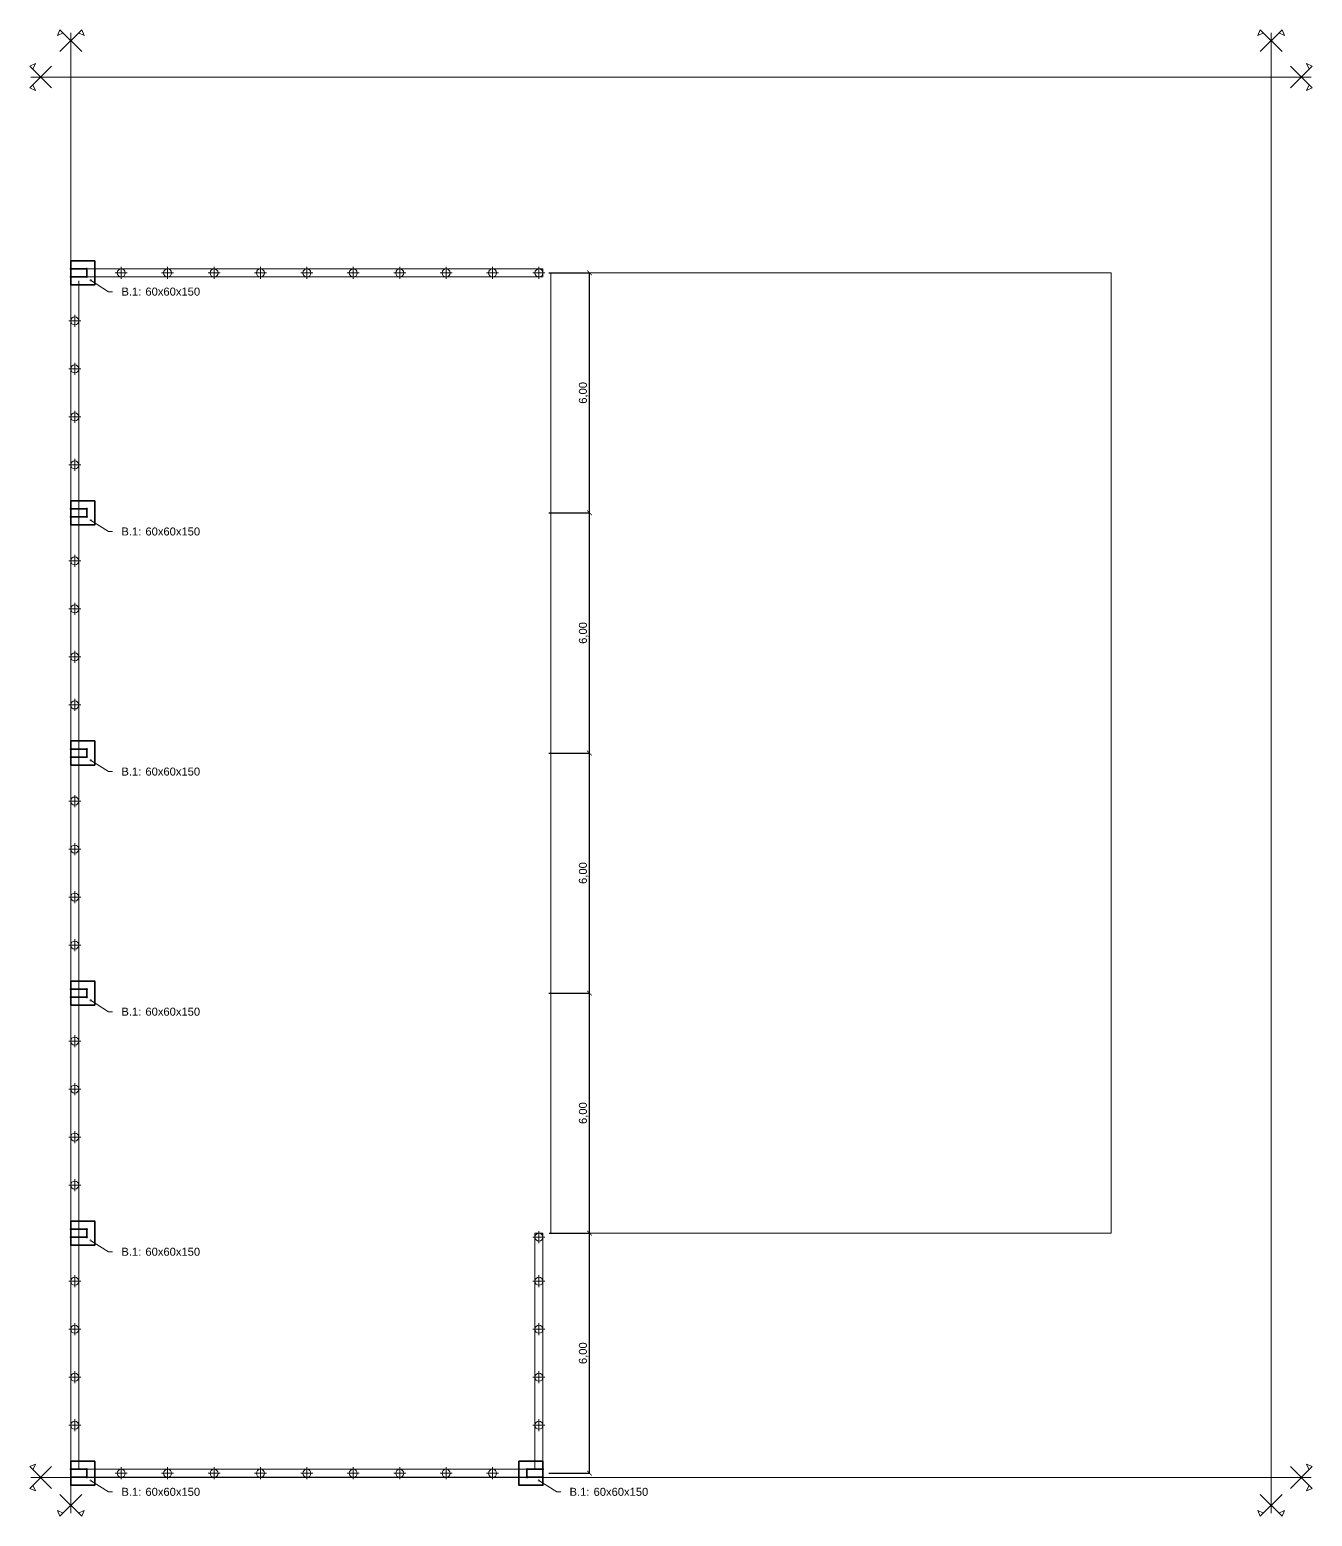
# Model space of a CAD drawing. Header units: millimetres. Extents: x 11 to 1331, y -149 to 22.
# Drawn here: x 664.34 to 696.39, y -58 to -20.85 of the extents above; entities that cross this region are included whole.
import ezdxf
from ezdxf import colors
from ezdxf.entities.mleader import LeaderData, LeaderLine
from ezdxf.math import Vec2, Vec3

# ---------------------------------------------------------------- set-up
doc = ezdxf.new("R2010")
doc.units = ezdxf.units.MM
doc.header["$LTSCALE"] = 0.1
doc.header["$MEASUREMENT"] = 0
doc.header["$PDMODE"] = 3
doc.header["$PDSIZE"] = 0.1
doc.layers.get('DEFPOINTS').update_dxf_attribs({"color": 1})
for name, color, linetype, lineweight in [('00_EST_Columna', 3, 'Continuous', 35), ('00_EST_Cotas', 6, 'Continuous', 9), ('00_EST_Ejes', 1, 'Continuous', 9), ('00_EST_FUNDACION', 2, 'Continuous', 35), ('00_EST_MAMPOSTERIA', 7, 'Continuous', 20), ('00_EST_PILOTINES', 2, 'Continuous', 20), ('00_EST_TEXTO', 6, 'Continuous', 9)]:
    doc.layers.add(name, color=color, linetype=linetype, lineweight=lineweight)
doc.layers.add('00_EST_EXISTENTE', color=8, linetype='Continuous', lineweight=20, transparency=0.5)
doc.styles.add('Arial20', font='arial.ttf', dxfattribs={"height": 0.2})
doc.dimstyles.new('Cota 1-100-Andres', dxfattribs={"dimtxt": 0.2, "dimasz": 0.12, "dimexe": 0.012, "dimexo": 0.15, "dimgap": 0.025, "dimtad": 1, "dimzin": 0, "dimtxsty": 'Arial20', "dimblk1": 'ARCHTICK', "dimblk2": 'ARCHTICK', "dimsah": 1, "dimcen": 0.09, "dimclrd": 256, "dimclre": 256, "dimclrt": 256, "dimazin": 0, "dimtfac": 1, "dimtofl": 0, "dimtmove": 0, "dimatfit": 3, "dimldrblk": 'ARCHTICK', "dimfxl": 1, "dimtolj": 1, "dimtzin": 0, "dimarcsym": 0})

# ---------------------------------------------------------------- blocks, each defined once
blk = doc.blocks.new('_ARCHTICK')
at = {"color": 0, "linetype": 'ByBlock', "const_width": 0.15}
blk.add_lwpolyline([(-0.5, -0.5), (0.5, 0.5)], dxfattribs=at)
blk = doc.blocks.new('*D138')
at = {"layer": '00_EST_Cotas', "lineweight": -2, "transparency": 16777216}
for p, q in [((677.319, -50.924), (678.337, -50.924)), ((678.325, -56.924), (678.325, -50.924)), ((677.313, -56.924), (678.337, -56.924))]:
    blk.add_line(p, q, dxfattribs=at)
at = {"layer": 'DEFPOINTS', "color": 0, "transparency": 16777216}
for p in [(677.169, -50.924), (678.325, -50.924), (677.163, -56.924)]:
    blk.add_point(p, dxfattribs=at)
at = {"layer": '00_EST_Cotas', "lineweight": -2, "transparency": 16777216, "xscale": 0.12, "yscale": 0.12, "zscale": 0.12}
for p, rotation in [((678.325, -50.924), 90), ((678.325, -56.924), 270)]:
    blk.add_blockref('_ARCHTICK', p, dxfattribs=dict(at, rotation=rotation))
at = {"layer": '00_EST_Cotas', "transparency": 16777216, "insert": (678.18, -53.924), "char_height": 0.2, "attachment_point": 5, "rotation": 90, "style": 'Arial20'}
blk.add_mtext('\\A1;6,00', dxfattribs=at)
blk = doc.blocks.new('*D139')
at = {"layer": '00_EST_Cotas', "lineweight": -2, "transparency": 16777216}
for p, q in [((677.313, -44.924), (678.337, -44.924)), ((678.325, -50.924), (678.325, -44.924)), ((677.319, -50.924), (678.337, -50.924))]:
    blk.add_line(p, q, dxfattribs=at)
at = {"layer": 'DEFPOINTS', "color": 0, "transparency": 16777216}
for p in [(677.163, -44.924), (678.325, -44.924), (677.169, -50.924)]:
    blk.add_point(p, dxfattribs=at)
at = {"layer": '00_EST_Cotas', "lineweight": -2, "transparency": 16777216, "xscale": 0.12, "yscale": 0.12, "zscale": 0.12}
for p, rotation in [((678.325, -44.924), 90), ((678.325, -50.924), 270)]:
    blk.add_blockref('_ARCHTICK', p, dxfattribs=dict(at, rotation=rotation))
at = {"layer": '00_EST_Cotas', "transparency": 16777216, "insert": (678.18, -47.924), "char_height": 0.2, "attachment_point": 5, "rotation": 90, "style": 'Arial20'}
blk.add_mtext('\\A1;6,00', dxfattribs=at)
blk = doc.blocks.new('*D140')
at = {"layer": '00_EST_Cotas', "lineweight": -2, "transparency": 16777216}
for p, q in [((677.313, -38.924), (678.337, -38.924)), ((678.325, -44.924), (678.325, -38.924)), ((677.313, -44.924), (678.337, -44.924))]:
    blk.add_line(p, q, dxfattribs=at)
at = {"layer": 'DEFPOINTS', "color": 0, "transparency": 16777216}
for p in [(677.163, -38.924), (678.325, -38.924), (677.163, -44.924)]:
    blk.add_point(p, dxfattribs=at)
at = {"layer": '00_EST_Cotas', "lineweight": -2, "transparency": 16777216, "xscale": 0.12, "yscale": 0.12, "zscale": 0.12}
for p, rotation in [((678.325, -38.924), 90), ((678.325, -44.924), 270)]:
    blk.add_blockref('_ARCHTICK', p, dxfattribs=dict(at, rotation=rotation))
at = {"layer": '00_EST_Cotas', "transparency": 16777216, "insert": (678.18, -41.924), "char_height": 0.2, "attachment_point": 5, "rotation": 90, "style": 'Arial20'}
blk.add_mtext('\\A1;6,00', dxfattribs=at)
blk = doc.blocks.new('*D141')
at = {"layer": '00_EST_Cotas', "lineweight": -2, "transparency": 16777216}
for p, q in [((677.313, -32.924), (678.337, -32.924)), ((678.325, -38.924), (678.325, -32.924)), ((677.313, -38.924), (678.337, -38.924))]:
    blk.add_line(p, q, dxfattribs=at)
at = {"layer": 'DEFPOINTS', "color": 0, "transparency": 16777216}
for p in [(677.163, -32.924), (678.325, -32.924), (677.163, -38.924)]:
    blk.add_point(p, dxfattribs=at)
at = {"layer": '00_EST_Cotas', "lineweight": -2, "transparency": 16777216, "xscale": 0.12, "yscale": 0.12, "zscale": 0.12}
for p, rotation in [((678.325, -32.924), 90), ((678.325, -38.924), 270)]:
    blk.add_blockref('_ARCHTICK', p, dxfattribs=dict(at, rotation=rotation))
at = {"layer": '00_EST_Cotas', "transparency": 16777216, "insert": (678.18, -35.924), "char_height": 0.2, "attachment_point": 5, "rotation": 90, "style": 'Arial20'}
blk.add_mtext('\\A1;6,00', dxfattribs=at)
blk = doc.blocks.new('*D142')
at = {"layer": '00_EST_Cotas', "lineweight": -2, "transparency": 16777216}
for p, q in [((677.313, -26.924), (678.337, -26.924)), ((678.325, -32.924), (678.325, -26.924)), ((677.313, -32.924), (678.337, -32.924))]:
    blk.add_line(p, q, dxfattribs=at)
at = {"layer": 'DEFPOINTS', "color": 0, "transparency": 16777216}
for p in [(677.163, -26.924), (678.325, -26.924), (677.163, -32.924)]:
    blk.add_point(p, dxfattribs=at)
at = {"layer": '00_EST_Cotas', "lineweight": -2, "transparency": 16777216, "xscale": 0.12, "yscale": 0.12, "zscale": 0.12}
for p, rotation in [((678.325, -26.924), 90), ((678.325, -32.924), 270)]:
    blk.add_blockref('_ARCHTICK', p, dxfattribs=dict(at, rotation=rotation))
at = {"layer": '00_EST_Cotas', "transparency": 16777216, "insert": (678.18, -29.924), "char_height": 0.2, "attachment_point": 5, "rotation": 90, "style": 'Arial20'}
blk.add_mtext('\\A1;6,00', dxfattribs=at)
blk = doc.blocks.new('Columna')
at = {"layer": '00_EST_Columna'}
blk.add_lwpolyline([(665.363, -13.588), (665.763, -13.588), (665.763, -13.788), (665.363, -13.788)], close=True, dxfattribs=at)
for centre in [(665.363, -13.588), (665.763, -13.588), (665.363, -13.788), (665.763, -13.788)]:
    blk.add_circle(centre, 0.01, dxfattribs=at)
blk = doc.blocks.new('_DotSmall')
at = {"color": 0, "linetype": 'ByBlock', "const_width": 0.5}
blk.add_lwpolyline([(-0.0625, 0, 1), (0.0625, 0, 1)], format="xyb", close=True, dxfattribs=at)

msp = doc.modelspace()

# ---------------------------------------------------------------- linework, layer by layer
at = {"layer": '00_EST_Ejes'}
for p, q in [((665.091, -20.848), (665.029, -20.989)), ((665.17, -20.927), (665.029, -20.989)), ((665.091, -21.392), (665.635, -20.848)), ((665.635, -21.392), (665.091, -20.848)), ((665.363, -57.924), (665.363, -20.924)), ((665.557, -20.927), (665.697, -20.989)), ((665.635, -20.848), (665.697, -20.989)), ((695.091, -20.848), (695.029, -20.989)), ((695.17, -20.927), (695.029, -20.989)), ((695.635, -21.392), (695.091, -20.848)), ((695.091, -21.392), (695.635, -20.848)), ((695.363, -57.924), (695.363, -20.924)), ((695.557, -20.927), (695.697, -20.989)), ((695.635, -20.848), (695.697, -20.989)), ((664.337, -21.758), (664.477, -21.696)), ((664.881, -22.302), (664.337, -21.758)), ((664.881, -21.758), (664.337, -22.302)), ((664.415, -21.836), (664.477, -21.696)), ((695.846, -22.302), (696.39, -21.758)), ((695.846, -21.758), (696.39, -22.302)), ((696.39, -21.758), (696.25, -21.696)), ((696.312, -21.836), (696.25, -21.696)), ((664.363, -22.03), (696.363, -22.03)), ((664.415, -22.223), (664.477, -22.364)), ((696.312, -22.223), (696.25, -22.364)), ((664.337, -22.302), (664.477, -22.364)), ((696.39, -22.302), (696.25, -22.364)), ((666.473, -26.924), (666.773, -26.924)), ((666.623, -26.774), (666.623, -27.074)), ((667.633, -26.924), (667.933, -26.924)), ((667.783, -26.774), (667.783, -27.074)), ((668.793, -26.924), (669.093, -26.924)), ((668.943, -26.774), (668.943, -27.074)), ((669.953, -26.924), (670.253, -26.924)), ((670.103, -26.774), (670.103, -27.074)), ((671.113, -26.924), (671.413, -26.924)), ((671.263, -26.774), (671.263, -27.074)), ((672.273, -26.924), (672.573, -26.924)), ((672.423, -26.774), (672.423, -27.074)), ((673.433, -26.924), (673.733, -26.924)), ((673.583, -26.774), (673.583, -27.074)), ((674.593, -26.924), (674.893, -26.924)), ((674.743, -26.774), (674.743, -27.074)), ((675.753, -26.924), (676.053, -26.924)), ((675.903, -26.774), (675.903, -27.074)), ((677.213, -26.924), (676.913, -26.924)), ((677.063, -26.774), (677.063, -27.074)), ((665.313, -28.124), (665.613, -28.124)), ((665.463, -27.974), (665.463, -28.274)), ((665.313, -29.324), (665.613, -29.324)), ((665.463, -29.174), (665.463, -29.474)), ((665.463, -30.374), (665.463, -30.674)), ((665.313, -30.524), (665.613, -30.524)), ((665.463, -31.574), (665.463, -31.874)), ((665.313, -31.724), (665.613, -31.724)), ((665.313, -34.124), (665.613, -34.124)), ((665.463, -33.974), (665.463, -34.274)), ((665.463, -35.174), (665.463, -35.474)), ((665.313, -35.324), (665.613, -35.324)), ((665.463, -36.374), (665.463, -36.674)), ((665.313, -36.524), (665.613, -36.524)), ((665.313, -37.724), (665.613, -37.724)), ((665.463, -37.574), (665.463, -37.874)), ((665.463, -39.974), (665.463, -40.274)), ((665.313, -40.124), (665.613, -40.124)), ((665.463, -41.174), (665.463, -41.474)), ((665.313, -41.324), (665.613, -41.324)), ((665.313, -42.524), (665.613, -42.524)), ((665.463, -42.374), (665.463, -42.674)), ((665.313, -43.724), (665.613, -43.724)), ((665.463, -43.574), (665.463, -43.874)), ((665.463, -45.974), (665.463, -46.274)), ((665.313, -46.124), (665.613, -46.124)), ((665.463, -47.174), (665.463, -47.474)), ((665.313, -47.324), (665.613, -47.324)), ((665.313, -48.524), (665.613, -48.524)), ((665.463, -48.374), (665.463, -48.674)), ((665.313, -49.724), (665.613, -49.724)), ((665.463, -49.574), (665.463, -49.874)), ((677.063, -50.874), (677.063, -51.174)), ((677.213, -51.024), (676.913, -51.024)), ((665.463, -51.974), (665.463, -52.274)), ((677.063, -51.974), (677.063, -52.274)), ((665.313, -52.124), (665.613, -52.124)), ((677.213, -52.124), (676.913, -52.124)), ((665.313, -53.324), (665.613, -53.324)), ((665.463, -53.174), (665.463, -53.474)), ((677.213, -53.324), (676.913, -53.324)), ((677.063, -53.174), (677.063, -53.474)), ((665.313, -54.524), (665.613, -54.524)), ((665.463, -54.374), (665.463, -54.674)), ((677.213, -54.524), (676.913, -54.524)), ((677.063, -54.374), (677.063, -54.674)), ((665.313, -55.724), (665.613, -55.724)), ((665.463, -55.574), (665.463, -55.874)), ((677.213, -55.724), (676.913, -55.724)), ((677.063, -55.574), (677.063, -55.874)), ((664.337, -56.758), (664.477, -56.696)), ((664.881, -56.758), (664.337, -57.302)), ((664.881, -57.302), (664.337, -56.758)), ((664.415, -56.836), (664.477, -56.696)), ((666.623, -56.774), (666.623, -57.074)), ((667.783, -56.774), (667.783, -57.074)), ((668.943, -56.774), (668.943, -57.074)), ((670.103, -56.774), (670.103, -57.074)), ((671.263, -56.774), (671.263, -57.074)), ((672.423, -56.774), (672.423, -57.074)), ((673.583, -56.774), (673.583, -57.074)), ((674.743, -56.774), (674.743, -57.074)), ((675.903, -56.774), (675.903, -57.074)), ((695.846, -56.758), (696.39, -57.302)), ((695.846, -57.302), (696.39, -56.758)), ((696.39, -56.758), (696.25, -56.696)), ((696.312, -56.836), (696.25, -56.696)), ((664.363, -57.03), (696.363, -57.03)), ((666.473, -56.924), (666.773, -56.924)), ((667.633, -56.924), (667.933, -56.924)), ((668.793, -56.924), (669.093, -56.924)), ((669.953, -56.924), (670.253, -56.924)), ((671.113, -56.924), (671.413, -56.924)), ((672.273, -56.924), (672.573, -56.924)), ((673.433, -56.924), (673.733, -56.924)), ((674.593, -56.924), (674.893, -56.924)), ((675.753, -56.924), (676.053, -56.924)), ((664.337, -57.302), (664.477, -57.364)), ((664.415, -57.223), (664.477, -57.364)), ((665.091, -57.455), (665.635, -57.999)), ((665.635, -57.455), (665.091, -57.999)), ((695.635, -57.455), (695.091, -57.999)), ((695.091, -57.455), (695.635, -57.999)), ((696.312, -57.223), (696.25, -57.364)), ((696.39, -57.302), (696.25, -57.364)), ((665.091, -57.999), (665.029, -57.859)), ((665.17, -57.921), (665.029, -57.859)), ((665.557, -57.921), (665.697, -57.859)), ((665.635, -57.999), (665.697, -57.859)), ((695.091, -57.999), (695.029, -57.859)), ((695.17, -57.921), (695.029, -57.859)), ((695.557, -57.921), (695.697, -57.859)), ((695.635, -57.999), (695.697, -57.859))]:
    msp.add_line(p, q, dxfattribs=at)
at = {"layer": '00_EST_EXISTENTE'}
msp.add_lwpolyline([(677.363, -26.924), (691.363, -26.924), (691.363, -50.924), (677.363, -50.924)], close=True, dxfattribs=at)
at = {"layer": '00_EST_FUNDACION'}
for p, q in [((665.963, -26.924), (665.963, -26.924)), ((665.963, -32.924), (665.963, -32.924))]:
    msp.add_line(p, q, dxfattribs=at)
for points in [[(665.363, -26.624), (665.963, -26.624), (665.963, -27.224), (665.363, -27.224)], [(665.363, -32.624), (665.963, -32.624), (665.963, -33.224), (665.363, -33.224)], [(665.363, -38.624), (665.963, -38.624), (665.963, -39.224), (665.363, -39.224)], [(665.363, -44.624), (665.963, -44.624), (665.963, -45.224), (665.363, -45.224)], [(665.363, -50.624), (665.963, -50.624), (665.963, -51.224), (665.363, -51.224)], [(665.363, -56.624), (665.963, -56.624), (665.963, -57.224), (665.363, -57.224)], [(677.163, -56.624), (676.563, -56.624), (676.563, -57.224), (677.163, -57.224)]]:
    msp.add_lwpolyline(points, close=True, dxfattribs=at)
at = {"layer": '00_EST_MAMPOSTERIA'}
for p, q in [((677.163, -26.824), (665.363, -26.824)), ((665.363, -26.924), (665.363, -57.024)), ((677.163, -27.024), (665.563, -27.024)), ((677.163, -26.824), (677.163, -27.024)), ((665.563, -27.124), (665.563, -56.824)), ((676.963, -56.824), (676.963, -50.924)), ((677.163, -50.924), (676.963, -50.924)), ((676.963, -51.024), (677.163, -51.024)), ((677.163, -57.024), (677.163, -50.924)), ((665.563, -56.824), (676.963, -56.824)), ((665.363, -57.024), (677.163, -57.024))]:
    msp.add_line(p, q, dxfattribs=at)
at = {"layer": '00_EST_PILOTINES'}
for centre in [(666.623, -26.924), (667.783, -26.924), (668.943, -26.924), (670.103, -26.924), (671.263, -26.924), (672.423, -26.924), (673.583, -26.924), (674.743, -26.924), (675.903, -26.924), (677.063, -26.924), (665.463, -28.124), (665.463, -29.324), (665.463, -30.524), (665.463, -31.724), (665.463, -34.124), (665.463, -35.324), (665.463, -36.524), (665.463, -37.724), (665.463, -40.124), (665.463, -41.324), (665.463, -42.524), (665.463, -43.724), (665.463, -46.124), (665.463, -47.324), (665.463, -48.524), (665.463, -49.724), (677.063, -51.024), (665.463, -52.124), (677.063, -52.124), (665.463, -53.324), (677.063, -53.324), (665.463, -54.524), (677.063, -54.524), (665.463, -55.724), (677.063, -55.724), (666.623, -56.924), (667.783, -56.924), (668.943, -56.924), (670.103, -56.924), (671.263, -56.924), (672.423, -56.924), (673.583, -56.924), (674.743, -56.924), (675.903, -56.924)]:
    msp.add_circle(centre, 0.1, dxfattribs=at)

# ---------------------------------------------------------------- block references
at = {"layer": '00_EST_Columna'}
for p in [(0, -13.236), (0, -19.236), (0, -25.236), (0, -31.236), (0, -37.236), (0, -43.236), (0, -43.236)]:
    msp.add_blockref('Columna', p, dxfattribs=at)
at = {"layer": '00_EST_Columna', "xscale": -1}
msp.add_blockref('Columna', (1342.527, -43.236), dxfattribs=at)

# ---------------------------------------------------------------- dimensions: what is measured, and where the dimension line sits
at = {"layer": '00_EST_Cotas'}
for base, p1, p2, picture, middle in [((678.325, -26.924), (677.163, -32.924), (677.163, -26.924), '*D142', (678.18, -29.924)), ((678.325, -32.924), (677.163, -38.924), (677.163, -32.924), '*D141', (678.18, -35.924)), ((678.325, -38.924), (677.163, -44.924), (677.163, -38.924), '*D140', (678.18, -41.924)), ((678.325, -44.924), (677.169, -50.924), (677.163, -44.924), '*D139', (678.18, -47.924))]:
    dim = msp.add_linear_dim(base=base, p1=p1, p2=p2, angle=90, dimstyle='Cota 1-100-Andres', override={"dimtmove": 1}, dxfattribs=at)
    dim.commit()
    dim.dimension.update_dxf_attribs({"geometry": picture, "text_midpoint": middle})
dim = msp.add_linear_dim(base=(678.325, -50.924), p1=(677.163, -56.924), p2=(677.169, -50.924), angle=90, dimstyle='Cota 1-100-Andres', dxfattribs=at)
dim.commit()
dim.dimension.update_dxf_attribs({"geometry": '*D138', "text_midpoint": (678.18, -53.924)})

# ---------------------------------------------------------------- leaders
at = {"layer": '00_EST_TEXTO'}
ml = msp.add_multileader_mtext('Standard', dxfattribs=at)
ml.set_content('\\pxi-2.15894,l3.15894,t3.15894;B.1:^I60x60x150', color=2, style='Arial20')
ml.set_leader_properties(color=256, linetype='ByLayer', lineweight=-1)
ml.set_arrow_properties(name='DOTSMALL')
ml.build(insert=Vec2(0, 0))
ml.multileader.update_dxf_attribs({"text_left_attachment_type": 2, "text_right_attachment_type": 2, "dogleg_length": 0.1, "arrow_head_size": 0.08})
ctx = ml.context
ctx.base_point, ctx.char_height, ctx.arrow_head_size, ctx.landing_gap_size, ctx.plane_origin = Vec3(666.408, -27.395), 0.2, 0.08, 0.02, Vec3(665.859, -27.11)
ctx.left_attachment, ctx.right_attachment = 2, 2
notes = []
notes.append((ctx, [(0, (1, 1, 0), (666.308, -27.395), (1, 0), 0.1, [(0, [(665.859, -27.11)], 0, [])])]))
ctx.mtext.insert, ctx.mtext.flow_direction = Vec3(666.428, -27.293), 5
ml = msp.add_multileader_mtext('Standard', dxfattribs=at)
ml.set_content('\\pxi-2.15894,l3.15894,t3.15894;B.1:^I60x60x150', color=2, style='Arial20')
ml.set_leader_properties(color=256, linetype='ByLayer', lineweight=-1)
ml.set_arrow_properties(name='DOTSMALL')
ml.build(insert=Vec2(0, 0))
ml.multileader.update_dxf_attribs({"text_left_attachment_type": 2, "text_right_attachment_type": 2, "dogleg_length": 0.1, "arrow_head_size": 0.08})
ctx = ml.context
ctx.base_point, ctx.char_height, ctx.arrow_head_size, ctx.landing_gap_size, ctx.plane_origin = Vec3(666.408, -33.39), 0.2, 0.08, 0.02, Vec3(665.859, -33.105)
ctx.left_attachment, ctx.right_attachment = 2, 2
notes.append((ctx, [(0, (1, 1, 0), (666.308, -33.39), (1, 0), 0.1, [(0, [(665.859, -33.105)], 0, [])])]))
ctx.mtext.insert, ctx.mtext.flow_direction = Vec3(666.428, -33.288), 5
ml = msp.add_multileader_mtext('Standard', dxfattribs=at)
ml.set_content('\\pxi-2.15894,l3.15894,t3.15894;B.1:^I60x60x150', color=2, style='Arial20')
ml.set_leader_properties(color=256, linetype='ByLayer', lineweight=-1)
ml.set_arrow_properties(name='DOTSMALL')
ml.build(insert=Vec2(0, 0))
ml.multileader.update_dxf_attribs({"text_left_attachment_type": 2, "text_right_attachment_type": 2, "dogleg_length": 0.1, "arrow_head_size": 0.08})
ctx = ml.context
ctx.base_point, ctx.char_height, ctx.arrow_head_size, ctx.landing_gap_size, ctx.plane_origin = Vec3(666.408, -39.39), 0.2, 0.08, 0.02, Vec3(665.859, -39.105)
ctx.left_attachment, ctx.right_attachment = 2, 2
notes.append((ctx, [(0, (1, 1, 0), (666.308, -39.39), (1, 0), 0.1, [(0, [(665.859, -39.105)], 0, [])])]))
ctx.mtext.insert, ctx.mtext.flow_direction = Vec3(666.428, -39.288), 5
ml = msp.add_multileader_mtext('Standard', dxfattribs=at)
ml.set_content('\\pxi-2.15894,l3.15894,t3.15894;B.1:^I60x60x150', color=2, style='Arial20')
ml.set_leader_properties(color=256, linetype='ByLayer', lineweight=-1)
ml.set_arrow_properties(name='DOTSMALL')
ml.build(insert=Vec2(0, 0))
ml.multileader.update_dxf_attribs({"text_left_attachment_type": 2, "text_right_attachment_type": 2, "dogleg_length": 0.1, "arrow_head_size": 0.08})
ctx = ml.context
ctx.base_point, ctx.char_height, ctx.arrow_head_size, ctx.landing_gap_size, ctx.plane_origin = Vec3(666.408, -45.39), 0.2, 0.08, 0.02, Vec3(665.859, -45.105)
ctx.left_attachment, ctx.right_attachment = 2, 2
notes.append((ctx, [(0, (1, 1, 0), (666.308, -45.39), (1, 0), 0.1, [(0, [(665.859, -45.105)], 0, [])])]))
ctx.mtext.insert, ctx.mtext.flow_direction = Vec3(666.428, -45.288), 5
ml = msp.add_multileader_mtext('Standard', dxfattribs=at)
ml.set_content('\\pxi-2.15894,l3.15894,t3.15894;B.1:^I60x60x150', color=2, style='Arial20')
ml.set_leader_properties(color=256, linetype='ByLayer', lineweight=-1)
ml.set_arrow_properties(name='DOTSMALL')
ml.build(insert=Vec2(0, 0))
ml.multileader.update_dxf_attribs({"text_left_attachment_type": 2, "text_right_attachment_type": 2, "dogleg_length": 0.1, "arrow_head_size": 0.08})
ctx = ml.context
ctx.base_point, ctx.char_height, ctx.arrow_head_size, ctx.landing_gap_size, ctx.plane_origin = Vec3(666.408, -51.39), 0.2, 0.08, 0.02, Vec3(665.859, -51.105)
ctx.left_attachment, ctx.right_attachment = 2, 2
notes.append((ctx, [(0, (1, 1, 0), (666.308, -51.39), (1, 0), 0.1, [(0, [(665.859, -51.105)], 0, [])])]))
ctx.mtext.insert, ctx.mtext.flow_direction = Vec3(666.428, -51.288), 5
ml = msp.add_multileader_mtext('Standard', dxfattribs=at)
ml.set_content('\\pxi-2.15894,l3.15894,t3.15894;B.1:^I60x60x150', color=2, style='Arial20')
ml.set_leader_properties(color=256, linetype='ByLayer', lineweight=-1)
ml.set_arrow_properties(name='DOTSMALL')
ml.build(insert=Vec2(0, 0))
ml.multileader.update_dxf_attribs({"text_left_attachment_type": 2, "text_right_attachment_type": 2, "dogleg_length": 0.1, "arrow_head_size": 0.08})
ctx = ml.context
ctx.base_point, ctx.char_height, ctx.arrow_head_size, ctx.landing_gap_size, ctx.plane_origin = Vec3(666.408, -57.39), 0.2, 0.08, 0.02, Vec3(665.859, -57.105)
ctx.left_attachment, ctx.right_attachment = 2, 2
notes.append((ctx, [(0, (1, 1, 0), (666.308, -57.39), (1, 0), 0.1, [(0, [(665.859, -57.105)], 0, [])])]))
ctx.mtext.insert, ctx.mtext.flow_direction = Vec3(666.428, -57.288), 5
ml = msp.add_multileader_mtext('Standard', dxfattribs=at)
ml.set_content('\\pxi-2.15894,l3.15894,t3.15894;B.1:^I60x60x150', color=2, style='Arial20')
ml.set_leader_properties(color=256, linetype='ByLayer', lineweight=-1)
ml.set_arrow_properties(name='DOTSMALL')
ml.build(insert=Vec2(0, 0))
ml.multileader.update_dxf_attribs({"text_left_attachment_type": 2, "text_right_attachment_type": 2, "dogleg_length": 0.1, "arrow_head_size": 0.08})
ctx = ml.context
ctx.base_point, ctx.char_height, ctx.arrow_head_size, ctx.landing_gap_size, ctx.plane_origin = Vec3(677.608, -57.39), 0.2, 0.08, 0.02, Vec3(677.059, -57.105)
ctx.left_attachment, ctx.right_attachment = 2, 2
notes.append((ctx, [(0, (1, 1, 0), (677.508, -57.39), (1, 0), 0.1, [(0, [(677.059, -57.105)], 0, [])])]))
ctx.mtext.insert, ctx.mtext.flow_direction = Vec3(677.628, -57.288), 5
for ctx, leaders in notes:
    for number, flags, end, landing, length, lines in leaders:
        leader = LeaderData()
        leader.index, (leader.has_last_leader_line, leader.has_dogleg_vector, leader.attachment_direction) = number, flags
        leader.last_leader_point, leader.dogleg_vector, leader.dogleg_length = Vec3(end), Vec3(landing), length
        for number, points, colour, breaks in lines:
            line = LeaderLine()
            line.index, line.vertices, line.color, line.breaks = number, Vec3.list(points), colors.encode_raw_color(colour), breaks
            leader.lines.append(line)
        ctx.leaders.append(leader)

doc.saveas('drawing.dxf')
